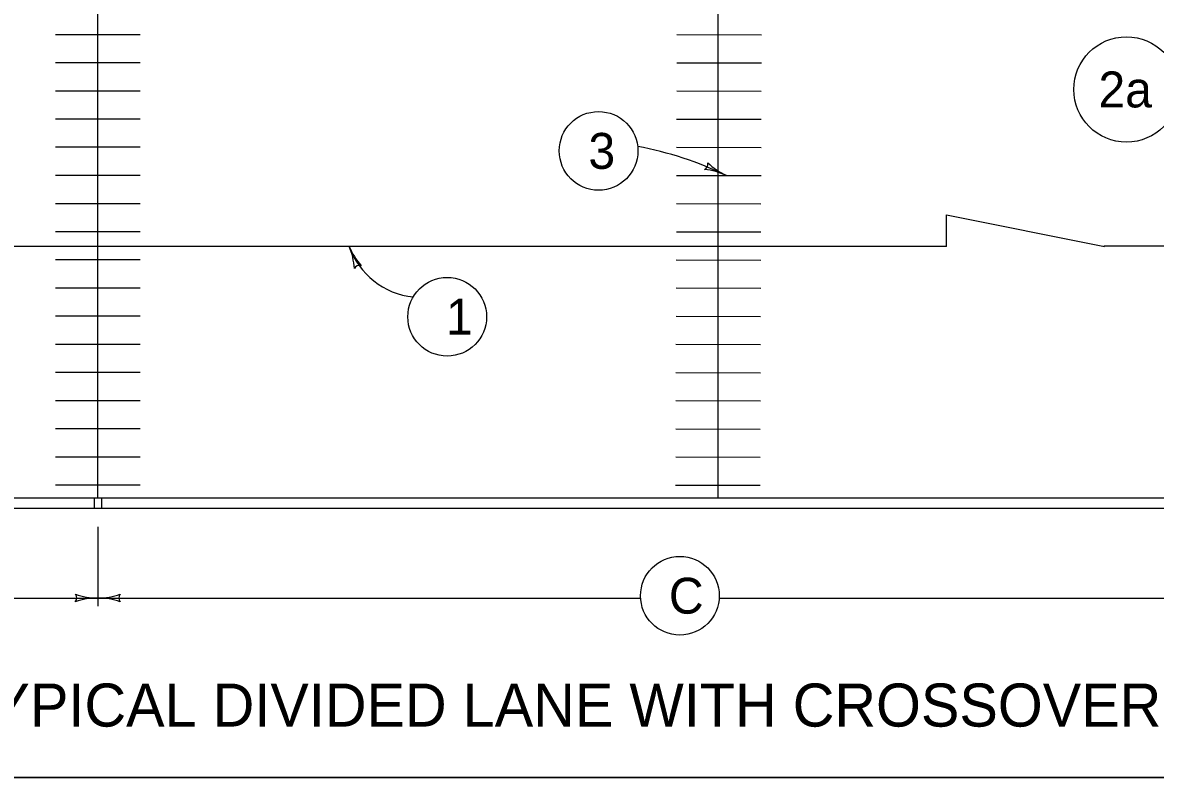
# Model space of a CAD drawing. Extents: x 1007 to 1035.5, y 1000.5 to 1021.5.
# Drawn here: x 1014.28 to 1020.58, y 1000.5 to 1004.7 of the extents above; entities that cross this region are included whole.
import ezdxf

# ---------------------------------------------------------------- set-up
doc = ezdxf.new("R2010")
doc.units = 0
for name, color, linetype in [('Level 1', 7, 'Continuous'), ('Level 10', 7, 'Continuous'), ('Level 11', 7, 'Continuous'), ('Level 2', 7, 'Continuous')]:
    doc.layers.add(name, color=color, linetype=linetype)

msp = doc.modelspace()

# ---------------------------------------------------------------- linework, layer by layer
at = {"layer": 'Level 1'}
for p, q in [((1014.6987, 1002.0572), (1014.6987, 1004.8572)), ((1014.4635, 1004.638), (1014.9338, 1004.638)), ((1017.9208, 1004.6369), (1018.3912, 1004.6356)), ((1014.4636, 1004.4811), (1014.9338, 1004.4811)), ((1017.9203, 1004.48), (1018.3907, 1004.4788)), ((1014.4636, 1004.3243), (1014.9339, 1004.3243)), ((1017.92, 1004.3233), (1018.3903, 1004.3219)), ((1014.4635, 1004.1675), (1014.9338, 1004.1675)), ((1017.9194, 1004.1664), (1018.3898, 1004.1652)), ((1014.4635, 1004.0108), (1014.9338, 1004.0108)), ((1017.919, 1004.0097), (1018.3893, 1004.0083)), ((1014.4635, 1003.8538), (1014.9338, 1003.8538)), ((1017.9186, 1003.8528), (1018.3888, 1003.8514)), ((1014.4636, 1003.697), (1014.9338, 1003.697)), ((1017.9182, 1003.6959), (1018.3885, 1003.6947)), ((1019.4203, 1003.4572), (1019.4203, 1003.6333)), ((1019.4203, 1003.6333), (1020.3007, 1003.4572)), ((1014.4635, 1003.5403), (1014.9338, 1003.5403)), ((1017.9177, 1003.5392), (1018.3879, 1003.5378)), ((1019.4203, 1003.4572), (1012.3435, 1003.4572)), ((1027.9278, 1003.4579), (1020.2969, 1003.4579)), ((1014.4635, 1003.3834), (1014.9338, 1003.3834)), ((1017.9173, 1003.3823), (1018.3876, 1003.3811)), ((1014.4635, 1003.2266), (1014.9338, 1003.2266)), ((1017.9168, 1003.2255), (1018.3871, 1003.2242)), ((1014.4635, 1003.0698), (1014.9338, 1003.0698)), ((1017.9164, 1003.0687), (1018.3867, 1003.0674)), ((1014.4635, 1002.913), (1014.9338, 1002.9129)), ((1017.9158, 1002.9119), (1018.3862, 1002.9106)), ((1014.4635, 1002.7562), (1014.9338, 1002.7562)), ((1017.9155, 1002.7551), (1018.3858, 1002.7538)), ((1014.4635, 1002.5993), (1014.9338, 1002.5993)), ((1017.915, 1002.5982), (1018.3853, 1002.5969)), ((1014.4635, 1002.4425), (1014.9338, 1002.4425)), ((1017.9146, 1002.4414), (1018.3849, 1002.4401)), ((1014.4635, 1002.2857), (1014.9338, 1002.2857)), ((1017.9142, 1002.2846), (1018.3844, 1002.2833)), ((1014.4635, 1002.1289), (1014.9338, 1002.1289)), ((1017.9137, 1002.1278), (1018.384, 1002.1265)), ((1007.6039, 1002.0572), (1029.6038, 1002.0572)), ((1007.6039, 1001.9988), (1029.6038, 1001.9988)), ((1014.6987, 1001.8955), (1014.6987, 1001.4534)), ((1014.0618, 1001.4988), (1014.6987, 1001.4988)), ((1014.6987, 1001.4988), (1017.7188, 1001.4988)), ((1018.1563, 1001.4988), (1021.5987, 1001.4988))]:
    msp.add_line(p, q, dxfattribs=at)
for centre, radius in [((1020.4223, 1004.3313), 0.2931), ((1017.4852, 1003.9891), 0.2191), ((1016.6429, 1003.0653), 0.2191), ((1017.9376, 1001.5117), 0.2191)]:
    msp.add_circle(centre, radius, dxfattribs=at)
for centre, radius, start, end in [((1017.3424, 1002.0824), 1.9645, 64.22869, 79.42411), ((1018.0619, 1003.9147), 0.0313, 293.63934, 15.75603), ((1018.3626, 1004.2054), 0.3909, 226.2119, 244.85863), ((1018.0304, 1003.4976), 0.3909, 64.86474, 83.53352), ((1018.0304, 1003.4976), 0.3909, 64.85251, 64.86474), ((1016.4974, 1003.5965), 0.4231, 199.22334, 264.06532), ((1016.4597, 1003.605), 0.3909, 202.22181, 220.89059), ((1016.4597, 1003.605), 0.3909, 202.20959, 202.22181), ((1015.7359, 1003.3093), 0.3909, 3.56897, 22.2157), ((1016.154, 1003.3195), 0.0313, 70.99641, 153.1131), ((1014.55, 1001.4989), 0.0313, 318.7746, 40.89129), ((1014.6987, 1001.1079), 0.3909, 90, 108.66878), ((1014.6987, 1001.8898), 0.3909, 251.34716, 269.99389), ((1014.6987, 1001.8898), 0.3909, 269.98778, 270), ((1014.6987, 1001.8898), 0.3909, 270, 288.66878), ((1014.6987, 1001.1079), 0.3909, 89.98778, 90), ((1014.6987, 1001.1079), 0.3909, 71.34716, 89.99389), ((1014.8473, 1001.4988), 0.0313, 138.7746, 220.89129)]:
    msp.add_arc(centre, radius, start, end, dxfattribs=at)
at = {"layer": 'Level 10'}
msp.add_line((1035.5, 1000.5), (1007, 1000.5), dxfattribs=at)
at = {"layer": 'Level 11'}
msp.add_lwpolyline([(1007, 1000.5), (1035.5, 1000.5), (1035.5, 1021.5), (1007, 1021.5)], close=True, dxfattribs=at)
at = {"layer": 'Level 2'}
for p, q in [((1018.1487, 1008.9738), (1018.1487, 1002.0572)), ((1012.5987, 1002.0572), (1014.6987, 1002.0572)), ((1014.6787, 1002.0572), (1014.6787, 1001.9985)), ((1014.7187, 1002.0572), (1014.7187, 1001.9985))]:
    msp.add_line(p, q, dxfattribs=at)

# ---------------------------------------------------------------- texts
at = {"layer": 'Level 1'}
for s, height, p in [('2a', 0.2, (1020.2664, 1004.2313)), ('3', 0.2, (1017.4285, 1003.8891)), ('1', 0.2, (1016.6358, 1002.9653)), ('C', 0.2, (1017.8762, 1001.4117)), ('TYPICAL DIVIDED LANE WITH CROSSOVER AND CURB', 0.24, (1013.911, 1000.7827))]:
    msp.add_text(s, height=height, dxfattribs=at).set_placement(p)

doc.saveas('drawing.dxf')
